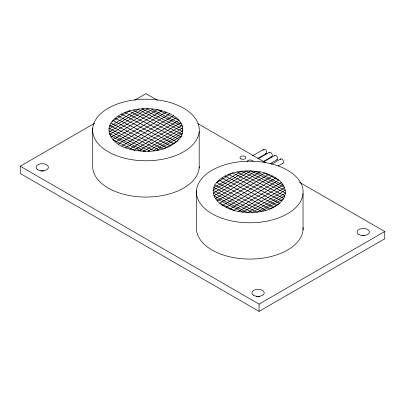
<?xml version="1.0" encoding="UTF-8"?>
<svg xmlns="http://www.w3.org/2000/svg" width="405" height="405" viewBox="0 0 405 405"><rect width="100%" height="100%" fill="white"/><g stroke="black" fill="none" stroke-linecap="round" stroke-linejoin="round"><path stroke-width="0.61" d="M214.736 184.989C207.775 199.873 226.435 209.395 238.353 211.516C254.082 213.987 273.815 212.428 283.844 198.404C290.8 183.521 272.14 173.998 260.223 171.877C244.493 169.406 224.76 170.966 214.736 184.989L265.989 210.453M147.982 108.601C134.5 108.601 118.868 111.502 110.686 123.328C104.738 134.268 115.693 144.666 125.504 147.84L125.671 147.936C143.836 153.804 168.784 153.232 181.222 136.662C189.449 117.43 162.304 108.788 147.982 108.601L109.289 131.772M161.808 110.828L112.853 139.679L134.409 150.356M112.291 121.399L129.889 110.742M153.672 150.452L182.296 133.356M182.589 128.01L143.365 151.328M180.529 122.725L134.06 150.26M182.113 125.327L138.667 150.817M260.223 171.877L215.511 198.384L243.01 212.048L284.68 187.596L250.908 170.814L213.486 193.074L252.381 212.397L285.495 193.043L241.481 171.178L213.906 187.667L261.544 211.334L283.844 198.404L232.586 172.94L216.736 182.539L269.867 208.934L279.835 203.305L224.831 175.978M238.353 211.516L283.07 185.009L255.565 171.345L213.896 195.797L247.668 212.579L285.09 190.32L246.194 170.996L213.081 190.35L257.094 212.215L284.669 195.726L237.036 172.059M169.827 113.83L118.133 144.134M176.185 117.885L125.504 147.84M268.793 174.287L219.829 203.239L234.065 210.311L281.455 182.422M222.537 205.507L272.413 176.084M226.162 207.309L276.038 177.886M229.782 209.107L278.746 180.154L264.511 173.082L217.12 200.971M152.918 109.137L109.639 134.404M108.925 129.013L143.522 108.798M147.977 151.212L182.954 130.769M181.415 136.065L156.872 150.296M299.305 182.194L384.75 231.528L384.75 238.783L259.058 311.349L20.25 173.472L20.25 166.217L94.573 123.307M134.465 100.278L145.942 93.651L157.444 100.293M138.768 109.011L109.699 126.36M115.562 141.968L166.237 112.053M121.87 146.048L173.588 115.693M129.752 149.065L179.056 120.31L157.499 109.633L111.269 137.077M163.898 148.645L177.856 140.712M252.452 155.849L263.928 149.227M257.965 158.259L266.166 153.53M258.025 158.942L269.502 152.315M262.997 161.666L271.74 156.619M263.938 161.716L274.868 155.404M270.003 163.807L277.106 159.707M271.466 164.273L280.756 158.912M278.073 166.055L282.994 163.215M20.25 166.217L259.058 304.094L384.75 231.528M118.083 116.129L173.998 143.745M221.788 178.033L276.934 205.264M170.809 145.891L115.05 118.169M152.148 109.583L181.364 124.102M146.696 108.656L182.377 126.385M142.034 108.864L182.731 129.089M137.584 109.178L182.827 131.716M133.169 110.074L181.982 134.328M128.846 111.016L181 136.93M124.983 112.544L178.975 139.366M228.709 174.459L281.839 200.855M112.954 120.599L166.723 147.526M110.93 123.034L163.104 148.959M109.937 125.631L158.79 149.906M218.74 180.088L273.745 207.416M109.072 128.294L154.376 150.802M109.168 130.866L149.946 151.121M109.527 133.564L145.279 151.328M110.514 135.837L141.218 151.095M197.974 123.692L265.893 162.906M176.874 141.811L121.186 114.043M303.041 193.671A53.323 30.785 0 0 1 220.649 217.774A53.323 30.785 0 0 1 225.691 164.526A53.323 30.785 0 0 1 303.041 193.671L303.041 229.954M259.058 304.094L259.058 311.349M199.199 131.676A53.323 30.785 0 0 1 116.812 155.778A53.323 30.785 0 0 1 121.854 102.531A53.323 30.785 0 0 1 199.199 131.676L199.199 167.959M196.547 190.309L196.547 226.592A53.323 30.785 0 0 0 249.024 259.058A53.323 30.785 0 0 0 303.102 227.483M92.71 128.314L92.71 164.597A53.323 30.785 0 0 0 144.109 197.048A53.323 30.785 0 0 0 199.275 166.728M362.161 235.725A6.196 3.579 0 0 1 364.318 235.725M256.466 296.647A6.196 3.579 0 0 1 259.676 296.647M40.642 171.072A6.196 3.579 0 0 1 43.851 171.072M247.222 161.798A2.936 1.696 0 0 1 249.925 159.975A2.936 1.696 0 0 1 253.074 161.539M263.331 150.235A2.43 1.402 60 0 1 265.027 149.384A2.43 1.402 60 0 1 266.753 152.169A2.43 1.402 60 0 1 265.361 153.51M269.001 152.872A2.43 1.402 60 0 1 271.922 153.925A2.43 1.402 60 0 1 270.935 156.598M274.57 155.616A2.43 1.402 60 0 1 277.293 157.019A2.43 1.402 60 0 1 276.731 159.773M280.25 159.469A2.43 1.402 60 0 1 283.019 160.248A2.43 1.402 60 0 1 282.614 163.281M358.86 234.525A6.196 3.579 0 0 0 369.228 232.921A6.196 3.579 0 0 0 361.635 228.536A6.196 3.579 0 0 0 358.86 234.525M37.862 169.801A6.196 3.579 0 0 0 48.23 168.196A6.196 3.579 0 0 0 40.642 163.817A6.196 3.579 0 0 0 37.862 169.801M253.687 295.377A6.196 3.579 0 0 0 264.055 293.772A6.196 3.579 0 0 0 256.466 289.393A6.196 3.579 0 0 0 253.687 295.377M241.015 158.912A2.936 1.696 0 0 0 245.81 157.94A2.936 1.696 0 0 0 241.952 156.026A2.936 1.696 0 0 0 241.015 158.912"/></g></svg>
